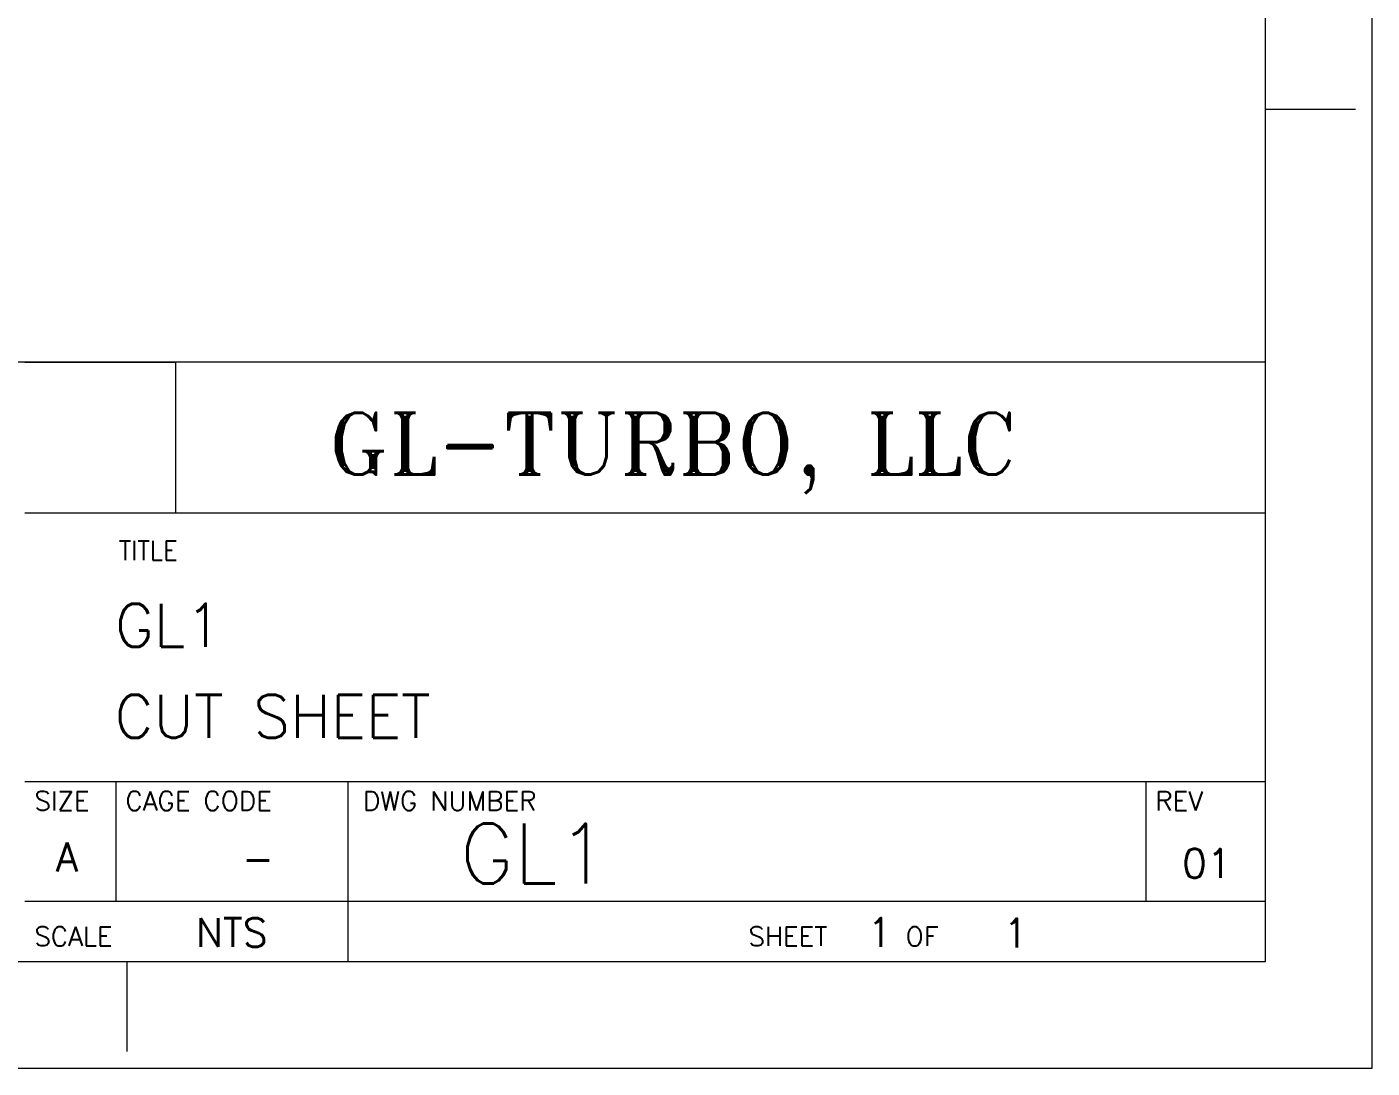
# Model space of a CAD drawing. Header units: millimetres. Extents: x 1925 to 561113, y 7411 to 433459.
# Drawn here: x 411635 to 561113, y 7411 to 123057 of the extents above; entities that cross this region are included whole.
import ezdxf
from ezdxf.enums import TextEntityAlignment as Align

# ---------------------------------------------------------------- set-up
doc = ezdxf.new("R2010")
doc.units = ezdxf.units.MM
doc.header["$LTSCALE"] = 25.4
doc.layers.add('Title Block', color=7, linetype='Continuous')
doc.styles.add('ACANSTS', font='romans.shx', dxfattribs={"height": 25.4})
doc.styles.add('Roman', font='romans')
doc.styles.add('ROMANS', font='romant.shx', dxfattribs={"height": 88.9})

# ---------------------------------------------------------------- blocks, each defined once
blk = doc.blocks.new('LONE STAR BLOWER TITLE BLOCK (SIZE A)')
at = {"lineweight": 15}
for p, q in [((439.42, 84.14), (457.42, 84.14)), ((457.42, 66.14), (457.42, 84.14)), ((457.42, 66.14), (439.42, 66.14))]:
    blk.add_line(p, q, dxfattribs=at)
at = {"layer": 'Title Block', "lineweight": 15}
for p, q in [((600.08, 0), (600.08, 457.2)), ((587.38, 12.7), (587.38, 444.5)), ((587.38, 114.3), (598.09, 114.3)), ((587.38, 84.14), (201.8, 84.14)), ((587.38, 84.14), (230.97, 84.14)), ((587.38, 12.7), (587.38, 84.14)), ((587.38, 66.14), (439.42, 66.14)), ((587.38, 34.13), (439.42, 34.13)), ((450.28, 34.13), (450.28, 19.84)), ((477.92, 34.13), (477.92, 12.7)), ((573.09, 34.13), (573.09, 19.84)), ((587.38, 19.84), (439.42, 19.84)), ((12.7, 12.7), (587.38, 12.7)), ((381.63, 12.7), (587.38, 12.7)), ((451.64, 1.98), (451.64, 12.7)), ((0, 0), (600.08, 0))]:
    blk.add_line(p, q, dxfattribs=at)
at = {"layer": 'Title Block', "lineweight": 15, "style": 'ACANSTS', "width": 0.942857}
blk.add_text('TITLE', height=2.286, dxfattribs=at).set_placement((450.63, 60.55))
at = {"layer": 'Title Block', "lineweight": 15, "style": 'ACANSTS'}
for s, height, p in [('SIZE', 2.286, (440.56, 30.7)), ('CAGE CODE', 2.286, (451.42, 30.7)), ('DWG NUMBER', 2.286, (479.74, 30.7)), ('REV', 2.286, (574.23, 30.7)), ('A', 3.43, (443.14, 23.44))]:
    blk.add_text(s, height=height, dxfattribs=at).set_placement(p)
for s, p in [('SCALE', (440.56, 15.7)), ('SHEET     OF', (525.71, 15.7))]:
    blk.add_text(s, height=2.286, dxfattribs=at).set_placement(p, align=Align.MIDDLE_LEFT)
at = {"layer": 'Title Block', "lineweight": 5, "insert": (475.59, 78.11), "char_height": 103.2536, "width": 139.8903, "attachment_point": 1, "style": 'ROMANS'}
blk.add_mtext('{\\H0.07143x;GL-TURBO, LLC}', dxfattribs=at)
at = {"layer": 'Title Block', "lineweight": 15, "style": 'ACANSTS'}
for tag, p, height in [('DRAWN_BY', (364.98, 58.05), 3.43), ('DRAWN_DATE', (394.07, 58.26), 3.43), ('DRAWING_SUBTITLE', (444.84, 50.21), 5.14), ('CHECKED_BY', (365.54, 49.27), 3.43), ('CHECK_DATE', (393.59, 49.29), 3.43), ('ENGINEER', (365.39, 40.85), 3.43), ('ENG_DATE', (393.36, 40.71), 3.43), ('DRAWING_SUBTITLE', (444.78, 39.35), 5.14), ('MANUFACTURING', (365.28, 32.27), 3.43), ('MFG_DATE', (393.39, 32.25), 3.43), ('CONTROL', (365.28, 23.7), 3.43), ('CONTROL_DATE', (393.39, 23.67), 3.43), ('CAGE_CODE', (450.28, 23.27), 3.43), ('MODEL_FILE_NAME', (210.7, 15.52), 3.43), ('APPROVED_BY', (364.99, 14.44), 3.43), ('APPROVAL_DATE', (393.18, 14.26), 3.43)]:
    blk.add_attdef(tag, p, '', height=height, dxfattribs=at)
at = {"layer": 'Title Block', "lineweight": 15, "style": 'Roman', "flags": 8}
for tag, height, p in [('DWG_NUMBER', 7.14, (480.3, 29.15)), ('SCALE', 3.43, (454.75, 17.88)), ('SHEETNUMBER', 3.43, (539.89, 17.88)), ('TOTA_SHEETS', 3.43, (556.11, 17.82))]:
    blk.add_attdef(tag, text='', height=height, dxfattribs=at).set_placement(p, align=Align.TOP_LEFT)
at = {"layer": 'Title Block', "lineweight": 15, "style": 'ACANSTS'}
blk.add_attdef('REVISION', text='', height=3.43, dxfattribs=at).set_placement((580.38, 22.69), align=Align.CENTER)

msp = doc.modelspace()

# ---------------------------------------------------------------- block references
ref = msp.add_blockref('LONE STAR BLOWER TITLE BLOCK (SIZE A)', (1924.54, 7410.59), dxfattribs=dict(xscale=931.8648284389766, yscale=931.8648284389766, zscale=931.8648284389766))
ref.add_attrib('SHEETNUMBER', '1', dxfattribs={"layer": 'Title Block', "lineweight": 15, "height": 3195.36, "style": 'Roman'}).set_placement((505031.57, 24076.09), align=Align.TOP_LEFT)
ref.add_attrib('SCALE', 'NTS', dxfattribs={"layer": 'Title Block', "lineweight": 15, "height": 3195.364, "style": 'Roman'}).set_placement((430422.61, 24076.09), align=Align.TOP_LEFT)
ref.add_attrib('DWG_NUMBER', 'GL1', dxfattribs={"layer": 'Title Block', "lineweight": 15, "height": 6657.009, "style": 'Roman'}).set_placement((459751.72, 34569.98), align=Align.TOP_LEFT)
ref.add_attrib('DRAWING_SUBTITLE', 'GL1', (421430.43, 54200.94), dxfattribs={"layer": 'Title Block', "lineweight": 15, "height": 4793.047, "style": 'ACANSTS'})
ref.add_attrib('CAGE_CODE', '   -', (428384.56, 29097.64), dxfattribs={"layer": 'Title Block', "lineweight": 15, "height": 3195.364, "style": 'ACANSTS'})
ref.add_attrib('REVISION', '01', dxfattribs={"layer": 'Title Block', "lineweight": 15, "height": 3195.364, "style": 'ACANSTS'}).set_placement((542757.25, 28554.45), align=Align.CENTER)
ref.add_attrib('DRAWING_SUBTITLE', 'CUT SHEET', (421371.62, 44082.93), dxfattribs={"layer": 'Title Block', "lineweight": 15, "height": 4793.047, "style": 'ACANSTS'})
ref.add_attrib('TOTA_SHEETS', '1', dxfattribs={"layer": 'Title Block', "lineweight": 15, "height": 3195.36, "style": 'Roman'}).set_placement((520139.32, 24016.05), align=Align.TOP_LEFT)

doc.saveas('drawing.dxf')
